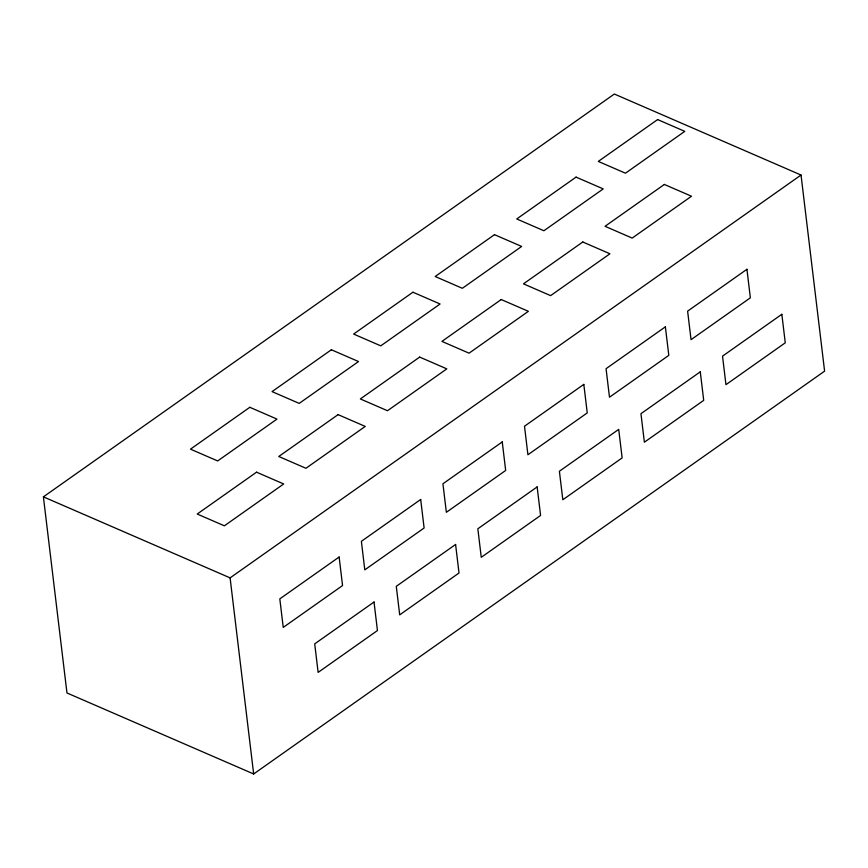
<?xml version="1.0" encoding="UTF-8"?>
<svg xmlns="http://www.w3.org/2000/svg" width="868" height="868" viewBox="0 0 868 868"><rect width="100%" height="100%" fill="white"/><g stroke="black" fill="none" stroke-linecap="round" stroke-linejoin="round"><path stroke-width="1.3" d="M43.4 496.854L614.338 94.026L801.034 175.032L824.6 371.146L253.662 773.974L66.966 692.968L43.4 496.854L230.096 577.871L801.034 175.032M618.461 429.562L559.393 471.237L562.822 499.762L622.139 457.903L618.71 429.378M230.096 577.871L253.662 773.974M249.81 407.298L190.493 449.157L217.651 460.941L276.968 419.092L249.81 407.298M331.37 349.761L272.053 391.609L299.21 403.392L358.527 361.544L331.37 349.761M412.94 292.212L353.623 334.061L380.77 345.844L440.098 303.995L412.94 292.212M494.5 234.664L435.183 276.512L462.34 288.295L521.657 246.447L494.5 234.664M576.059 177.115L516.742 218.964L543.9 230.747L603.217 188.898L576.059 177.115M657.629 119.567L598.302 161.415L625.459 173.199L684.776 131.35L657.629 119.567M256.537 472.181L197.22 514.03L224.378 525.813L283.695 483.964L256.537 472.181M338.097 414.633L278.78 456.492L305.937 468.275L365.254 426.416L338.097 414.633M419.667 357.084L360.339 398.944L387.497 410.727L446.814 368.867L419.667 357.084M501.227 299.536L441.91 341.395L469.067 353.178L528.384 311.319L501.227 299.536M582.786 241.988L523.469 283.847L550.627 295.63L609.944 253.781L582.786 241.988M664.345 184.45L605.029 226.298L632.186 238.082L691.503 196.233L664.345 184.45M339.128 557.028L279.811 598.877L283.239 627.401L342.556 585.553L339.128 557.028M420.687 499.48L361.37 541.328L364.799 569.853L424.116 528.004L420.687 499.48M502.246 441.931L442.93 483.78L446.358 512.304L505.675 470.456L502.246 441.931M583.817 384.383L524.5 426.231L527.918 454.756L587.245 412.908L583.817 384.383M665.376 326.835L606.059 368.694L609.488 397.219L668.805 355.359L665.376 326.835M746.936 269.286L687.619 311.145L691.047 339.67L750.364 297.811L746.936 269.286M374.021 602.023L314.704 643.872L318.133 672.396L377.45 630.548L374.021 602.023M455.591 544.475L396.275 586.334L399.703 614.859L459.02 572.999L455.591 544.475M537.151 486.926L477.834 528.786L481.263 557.31L540.58 515.451L537.151 486.926M700.281 371.829L640.953 413.689L644.381 442.213L703.709 400.365L700.281 371.829M781.84 314.292L722.523 356.14L725.952 384.665L785.269 342.817L781.84 314.292"/></g></svg>
